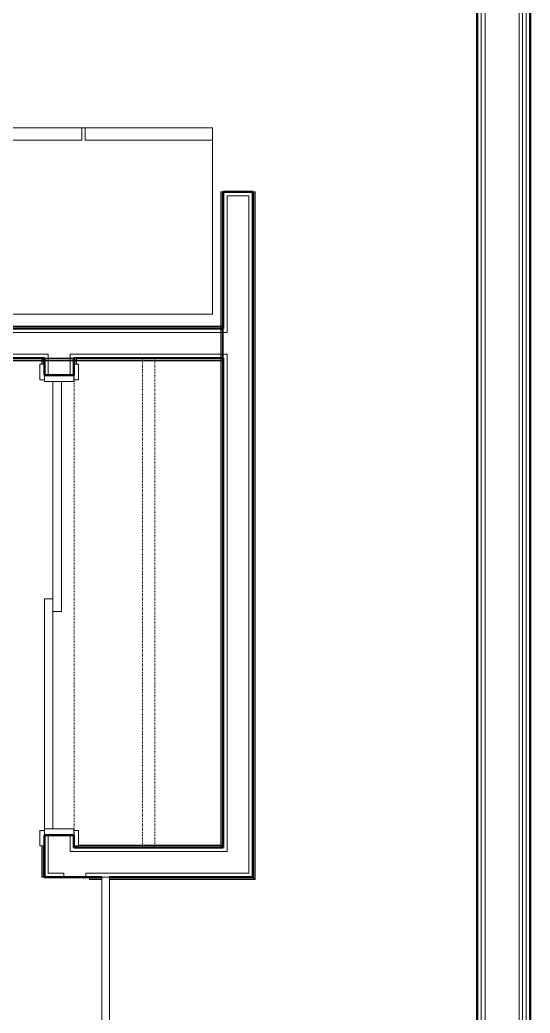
# Model space of a CAD drawing. Header units: inches. Extents: x -4235 to -464, y 9767 to 12344.
# Drawn here: x -2792.6 to -2710.5, y 10541.4 to 10701.2 of the extents above; entities that cross this region are included whole.
import ezdxf

# ---------------------------------------------------------------- set-up
doc = ezdxf.new("R2010")
doc.units = ezdxf.units.IN
doc.header["$MEASUREMENT"] = 0
doc.linetypes.add('Dash', pattern=[0.25, 0.125, -0.125])
for name, color, linetype, lineweight in [('0-1', 7, 'Continuous', 5), ('0-2', 10, 'Continuous', 9), ('A-DOOR-1', 7, 'Continuous', 9), ('A-DOOR-2', 130, 'Continuous', 20), ('A-DOOR-3', 250, 'Continuous', 50), ('A-DOOR-FRAM-1', 130, 'Continuous', 20), ('A-WALL-1', 250, 'Continuous', 50), ('A-WALL-2', 50, 'Continuous', 13), ('A-WALL-3', 10, 'Continuous', 9), ('A-WALL-4', 254, 'Continuous', 9), ('A-WALL-5', 7, 'Continuous', 9), ('I-WALL-1', 250, 'Continuous', 50), ('I-WALL-3', 254, 'Continuous', 9), ('Q-CASE-HDLN-1', 7, 'Dash', 9), ('Q-SPCQ-1', 7, 'Continuous', 9)]:
    doc.layers.add(name, color=color, linetype=linetype, lineweight=lineweight)

# ---------------------------------------------------------------- blocks, each defined once
blk = doc.blocks.new('Basic Wall _ INT - W4BØF - _5_8 GYP - 2X4 WOOD_BATT_ - 5_8 GYP_ - ___-2692913-BACKGROUND - 2ND FLOOR')
at = {"layer": 'A-WALL-3'}
for p, q in [((-2783.85, 10646.79), (-2783.87, 10646.79)), ((-2783.81, 10646.79), (-2783.75, 10646.79)), ((-2783.75, 10646.79), (-2783.46, 10646.79)), ((-2783.67, 10646.79), (-2783.73, 10646.79)), ((-2783.52, 10646.79), (-2783.67, 10646.79)), ((-2783.46, 10646.79), (-2783.52, 10646.79)), ((-2783.52, 10646.6), (-2783.52, 10646.65)), ((-2783.52, 10646.51), (-2783.52, 10646.59)), ((-2783.52, 10646.4), (-2783.52, 10646.5)), ((-2783.87, 10568.04), (-2783.85, 10568.06)), ((-2783.73, 10568.18), (-2783.67, 10568.24)), ((-2783.67, 10568.25), (-2783.61, 10568.3))]:
    blk.add_line(p, q, dxfattribs=at)
at = {"layer": 'A-WALL-4'}
for p, q in [((-2783.87, 10646.79), (-2783.83, 10646.79)), ((-2783.87, 10646.79), (-2783.87, 10645.8)), ((-2783.83, 10646.79), (-2783.81, 10646.79)), ((-2783.52, 10645.8), (-2783.52, 10646.38)), ((-2783.46, 10646.6), (-2783.46, 10646.65)), ((-2783.46, 10646.51), (-2783.46, 10646.59)), ((-2783.46, 10646.4), (-2783.46, 10646.5)), ((-2783.87, 10568.3), (-2783.87, 10568.04))]:
    blk.add_line(p, q, dxfattribs=at)
at = {"layer": 'A-WALL-5'}
for p, q in [((-2783.75, 10645.8), (-2783.75, 10646.79)), ((-2783.46, 10645.8), (-2783.46, 10646.38)), ((-2783.75, 10568.16), (-2783.75, 10568.3))]:
    blk.add_line(p, q, dxfattribs=at)
at = {"layer": 'A-WALL-5', "flags": 128}
for points in [[(-2783.75, 10568.16), (-2783.75, 10568.16), (-2783.76, 10568.15), (-2783.77, 10568.14), (-2783.79, 10568.12), (-2783.81, 10568.1), (-2783.83, 10568.08)], [(-2783.61, 10568.3), (-2783.67, 10568.24), (-2783.73, 10568.18), (-2783.75, 10568.16)]]:
    blk.add_lwpolyline(points, dxfattribs=at)
blk = doc.blocks.new('Basic Wall _ INT - W4BØF - _5_8 GYP - 2X4 WOOD_BATT_ - 5_8 GYP_ - ___-2692914-BACKGROUND - 2ND FLOOR')
at = {"layer": 'A-WALL-3'}
for p, q in [((-2788.97, 10646.79), (-2789.04, 10646.79)), ((-2789.04, 10646.79), (-2788.75, 10646.79)), ((-2788.83, 10646.79), (-2788.97, 10646.79)), ((-2788.97, 10646.6), (-2788.97, 10646.65)), ((-2788.97, 10646.51), (-2788.97, 10646.59)), ((-2788.97, 10646.4), (-2788.97, 10646.5)), ((-2788.76, 10646.79), (-2788.82, 10646.79)), ((-2788.75, 10646.79), (-2788.69, 10646.79)), ((-2788.62, 10646.79), (-2788.65, 10646.79)), ((-2788.62, 10570.05), (-2788.62, 10568.3))]:
    blk.add_line(p, q, dxfattribs=at)
at = {"layer": 'A-WALL-4'}
for p, q in [((-2789.04, 10646.6), (-2789.04, 10646.65)), ((-2789.04, 10646.51), (-2789.04, 10646.59)), ((-2789.04, 10646.4), (-2789.04, 10646.5)), ((-2788.97, 10645.8), (-2788.97, 10646.38)), ((-2788.69, 10646.79), (-2788.66, 10646.79)), ((-2788.66, 10646.79), (-2788.62, 10646.79)), ((-2788.62, 10646.79), (-2788.62, 10645.8)), ((-2788.97, 10563.29), (-2788.97, 10568.3)), ((-2788.62, 10568.3), (-2788.62, 10563.29)), ((-2789.04, 10563.29), (-2788.97, 10563.29)), ((-2788.97, 10563.29), (-2788.83, 10563.29)), ((-2788.82, 10563.29), (-2788.76, 10563.29)), ((-2788.65, 10563.29), (-2788.62, 10563.29))]:
    blk.add_line(p, q, dxfattribs=at)
at = {"layer": 'A-WALL-5'}
for p, q in [((-2789.04, 10645.8), (-2789.04, 10646.38)), ((-2788.75, 10646.79), (-2788.75, 10645.8)), ((-2789.04, 10563.29), (-2789.04, 10568.3)), ((-2788.75, 10568.3), (-2788.75, 10563.29)), ((-2788.75, 10563.29), (-2789.04, 10563.29)), ((-2788.66, 10563.29), (-2788.75, 10563.29)), ((-2788.62, 10563.29), (-2788.66, 10563.29))]:
    blk.add_line(p, q, dxfattribs=at)
blk = doc.blocks.new('SLIDING - FLUSH - 6-0 x 6-8-3203587-BACKGROUND - 2ND FLOOR')
at = {"layer": 'A-DOOR-1'}
for p, q in [((-36.25, 3), (-38.75, 3)), ((-38.75, 3), (-38.75, 2.25)), ((-38.75, 2.25), (-36.25, 2.25)), ((-36.25, 2.25), (-36.25, 3)), ((36.25, 3), (36.25, 2.25)), ((38.75, 3), (36.25, 3)), ((36.25, 2.25), (38.75, 2.25)), ((38.75, 2.25), (38.75, 3)), ((-36.25, -2.5), (-38.75, -2.5)), ((-38.75, -2.5), (-38.75, -3.25)), ((-36.25, -3.25), (-36.25, -2.5)), ((38.75, -2.5), (36.25, -2.5)), ((36.25, -2.5), (36.25, -3.25)), ((38.75, -3.25), (38.75, -2.5)), ((-38.75, -3.25), (-36.25, -3.25)), ((36.25, -3.25), (38.75, -3.25))]:
    blk.add_line(p, q, dxfattribs=at)
at = {"layer": 'A-DOOR-2'}
for p, q in [((1, 2.25), (-36, 2.25)), ((-36, 2.25), (-36, 0.875)), ((1, 0.875), (1, 2.25)), ((-36, 0.875), (1, 0.875)), ((36, 0.875), (-1, 0.875)), ((-1, 0.875), (-1, -0.5)), ((36, -0.5), (36, 0.875)), ((-1, -0.5), (36, -0.5))]:
    blk.add_line(p, q, dxfattribs=at)
at = {"layer": 'A-DOOR-FRAM-1'}
for p, q in [((-36, 2.25), (-37, 2.25)), ((-37, 2.25), (-37, -2.5)), ((-36, -2.5), (-36, 2.25)), ((37, 2.25), (36, 2.25)), ((36, 2.25), (36, -2.5)), ((37, -2.5), (37, 2.25)), ((-37, -2.5), (-36, -2.5)), ((36, -2.5), (37, -2.5))]:
    blk.add_line(p, q, dxfattribs=at)
blk = doc.blocks.new('Basic Wall _ INT - W4BØF - _5_8 GYP - 2X4 WOOD_BATT_ - 5_8 GYP_ - ___-2692916-BACKGROUND - 2ND FLOOR')
at = {"layer": 'A-WALL-3'}
for p, q in [((-2912.7, 10646.79), (-2912.7, 10646.77)), ((-2912.7, 10646.75), (-2912.7, 10646.79)), ((-2912.07, 10646.79), (-2912.7, 10646.79)), ((-2912.7, 10646.67), (-2912.7, 10646.75)), ((-2912.7, 10646.38), (-2912.7, 10646.67)), ((-2912.7, 10646.65), (-2912.7, 10646.59)), ((-2912.7, 10646.59), (-2912.7, 10646.44)), ((-2912.7, 10646.44), (-2912.7, 10646.38)), ((-2912.7, 10646.44), (-2912.07, 10646.44)), ((-2789.04, 10646.44), (-2788.93, 10646.44)), ((-2788.92, 10646.44), (-2788.84, 10646.44)), ((-2788.82, 10646.44), (-2788.77, 10646.44)), ((-2783.87, 10646.79), (-2788.62, 10646.79)), ((-2788.62, 10646.44), (-2783.87, 10646.44)), ((-2783.73, 10646.44), (-2783.68, 10646.44)), ((-2783.67, 10646.44), (-2783.59, 10646.44)), ((-2783.58, 10646.44), (-2783.47, 10646.44)), ((-2760.26, 10646.44), (-2760.17, 10646.44)), ((-2760.14, 10646.44), (-2760.07, 10646.44)), ((-2759.85, 10646.77), (-2759.85, 10646.79)), ((-2759.85, 10646.73), (-2759.85, 10646.67)), ((-2759.85, 10646.67), (-2759.85, 10646.38)), ((-2759.85, 10646.59), (-2759.85, 10646.65)), ((-2759.85, 10646.44), (-2759.85, 10646.59)), ((-2759.85, 10646.38), (-2759.85, 10646.44))]:
    blk.add_line(p, q, dxfattribs=at)
at = {"layer": 'A-WALL-4'}
for p, q in [((-2912.7, 10646.67), (-2912.07, 10646.67)), ((-2912.7, 10646.38), (-2912.07, 10646.38)), ((-2788.62, 10646.79), (-2912.07, 10646.79)), ((-2912.07, 10646.44), (-2789.04, 10646.44)), ((-2789.04, 10646.38), (-2788.93, 10646.38)), ((-2788.92, 10646.38), (-2788.84, 10646.38)), ((-2788.82, 10646.38), (-2788.78, 10646.38)), ((-2788.62, 10646.38), (-2783.87, 10646.38)), ((-2788.59, 10646.67), (-2784.5, 10646.67)), ((-2784.47, 10646.67), (-2783.87, 10646.67)), ((-2759.85, 10646.79), (-2783.87, 10646.79)), ((-2783.73, 10646.38), (-2783.68, 10646.38)), ((-2783.67, 10646.38), (-2783.59, 10646.38)), ((-2783.58, 10646.38), (-2783.48, 10646.38)), ((-2783.46, 10646.44), (-2760.26, 10646.44)), ((-2760.26, 10646.38), (-2760.17, 10646.38)), ((-2760.14, 10646.38), (-2760.07, 10646.38)), ((-2759.85, 10646.79), (-2759.85, 10646.75)), ((-2759.85, 10646.75), (-2759.85, 10646.73))]:
    blk.add_line(p, q, dxfattribs=at)
at = {"layer": 'A-WALL-5'}
for p, q in [((-2912.07, 10646.67), (-2788.62, 10646.67)), ((-2912.07, 10646.38), (-2789.04, 10646.38)), ((-2783.87, 10646.67), (-2759.85, 10646.67)), ((-2783.46, 10646.38), (-2760.26, 10646.38))]:
    blk.add_line(p, q, dxfattribs=at)
blk = doc.blocks.new('Basic Wall _ INT - W4BØF - _5_8 GYP - 2X4 WOOD_BATT_ - 5_8 GYP_ - ___-2692915-BACKGROUND - 2ND FLOOR')
at = {"layer": 'A-WALL-3'}
for p, q in [((-2912.7, 10651.67), (-2912.7, 10651.95)), ((-2912.7, 10651.95), (-2912.7, 10651.89)), ((-2912.7, 10651.89), (-2912.7, 10651.75)), ((-2912.7, 10651.89), (-2912.07, 10651.89)), ((-2912.7, 10651.74), (-2912.7, 10651.68)), ((-2912.7, 10651.58), (-2912.7, 10651.67)), ((-2912.7, 10651.54), (-2912.7, 10651.58)), ((-2912.7, 10651.57), (-2912.7, 10651.54)), ((-2912.07, 10651.54), (-2912.7, 10651.54)), ((-2912.07, 10651.89), (-2909.65, 10651.89)), ((-2911.27, 10651.67), (-2912.07, 10651.67)), ((-2876.07, 10651.54), (-2912.07, 10651.54)), ((-2876.07, 10651.67), (-2911.18, 10651.67)), ((-2909.56, 10651.89), (-2876.07, 10651.89)), ((-2843.07, 10651.54), (-2876.07, 10651.54)), ((-2843.07, 10651.89), (-2842.82, 10651.89)), ((-2842.82, 10651.67), (-2843.07, 10651.67)), ((-2842.82, 10651.54), (-2843.07, 10651.54)), ((-2818.82, 10651.89), (-2797.94, 10651.89)), ((-2795.79, 10651.67), (-2818.82, 10651.67)), ((-2794.6, 10651.54), (-2818.82, 10651.54)), ((-2797.88, 10651.89), (-2794.6, 10651.89)), ((-2794.6, 10651.67), (-2795.67, 10651.67)), ((-2760.26, 10651.89), (-2760.17, 10651.89)), ((-2760.14, 10651.89), (-2760.07, 10651.89)), ((-2760.05, 10651.89), (-2760.01, 10651.89)), ((-2759.85, 10651.89), (-2759.85, 10651.95)), ((-2759.85, 10651.95), (-2759.85, 10651.67)), ((-2759.85, 10651.75), (-2759.85, 10651.89)), ((-2759.85, 10651.68), (-2759.85, 10651.74)), ((-2759.85, 10651.67), (-2759.85, 10651.61)), ((-2759.85, 10651.54), (-2759.85, 10651.57))]:
    blk.add_line(p, q, dxfattribs=at)
at = {"layer": 'A-WALL-4'}
for p, q in [((-2912.7, 10651.95), (-2912.07, 10651.95)), ((-2912.07, 10651.67), (-2912.7, 10651.67)), ((-2887.07, 10651.95), (-2886.32, 10651.95)), ((-2843.07, 10651.95), (-2842.82, 10651.95)), ((-2818.82, 10651.95), (-2798.53, 10651.95)), ((-2798.51, 10651.95), (-2794.6, 10651.95)), ((-2794.6, 10651.89), (-2760.26, 10651.89)), ((-2759.85, 10651.54), (-2794.6, 10651.54)), ((-2760.26, 10651.95), (-2760.17, 10651.95)), ((-2760.14, 10651.95), (-2760.07, 10651.95)), ((-2760.05, 10651.95), (-2760.01, 10651.95)), ((-2759.85, 10651.61), (-2759.85, 10651.58)), ((-2759.85, 10651.58), (-2759.85, 10651.54))]:
    blk.add_line(p, q, dxfattribs=at)
at = {"layer": 'A-WALL-5'}
for p, q in [((-2794.6, 10651.95), (-2760.26, 10651.95)), ((-2759.85, 10651.67), (-2794.6, 10651.67))]:
    blk.add_line(p, q, dxfattribs=at)
blk = doc.blocks.new('Basic Wall _ INT - W4BØF - _5_8 GYP - 2X4 WOOD_BATT_ - 5_8 GYP_ - ___-2692917-BACKGROUND - 2ND FLOOR')
at = {"layer": 'A-WALL-3'}
for p, q in [((-2760.2, 10651.95), (-2760.2, 10651.84)), ((-2760.2, 10651.84), (-2760.2, 10651.74)), ((-2760.2, 10651.74), (-2760.2, 10651.69)), ((-2760.2, 10651.54), (-2760.2, 10650.92)), ((-2760.2, 10650.87), (-2760.2, 10647.42)), ((-2759.85, 10646.79), (-2759.85, 10651.54)), ((-2760.2, 10647.41), (-2760.2, 10646.79)), ((-2760.2, 10646.65), (-2760.2, 10646.59)), ((-2760.2, 10646.59), (-2760.2, 10646.5)), ((-2760.2, 10646.5), (-2760.2, 10646.38)), ((-2760.26, 10568.45), (-2760.2, 10568.39)), ((-2760.2, 10568.39), (-2760.05, 10568.25)), ((-2760.05, 10568.24), (-2759.99, 10568.18)), ((-2759.87, 10568.06), (-2759.85, 10568.04))]:
    blk.add_line(p, q, dxfattribs=at)
at = {"layer": 'A-WALL-4'}
for p, q in [((-2760.2, 10673.55), (-2760.26, 10673.55)), ((-2760.05, 10673.55), (-2760.2, 10673.55)), ((-2760.2, 10673.55), (-2760.2, 10651.95)), ((-2759.99, 10673.55), (-2760.05, 10673.55)), ((-2759.85, 10673.55), (-2759.87, 10673.55)), ((-2759.85, 10651.54), (-2759.85, 10673.55)), ((-2760.26, 10651.95), (-2760.26, 10651.84)), ((-2760.26, 10651.84), (-2760.26, 10651.74)), ((-2760.26, 10651.74), (-2760.26, 10651.69)), ((-2760.26, 10651.54), (-2760.26, 10650.86)), ((-2760.26, 10650.86), (-2760.26, 10647.42)), ((-2759.97, 10651.54), (-2759.97, 10650.92)), ((-2759.97, 10650.9), (-2759.97, 10647.42)), ((-2760.26, 10647.41), (-2760.26, 10646.79)), ((-2760.26, 10646.65), (-2760.26, 10646.59)), ((-2760.26, 10646.59), (-2760.26, 10646.5)), ((-2760.26, 10646.5), (-2760.26, 10646.38)), ((-2760.2, 10646.38), (-2760.2, 10568.39)), ((-2759.97, 10647.41), (-2759.97, 10646.79)), ((-2759.85, 10568.04), (-2759.85, 10646.79))]:
    blk.add_line(p, q, dxfattribs=at)
at = {"layer": 'A-WALL-5'}
for p, q in [((-2760.26, 10673.55), (-2759.97, 10673.55)), ((-2760.26, 10673.55), (-2760.26, 10651.95)), ((-2759.97, 10673.55), (-2759.97, 10651.54)), ((-2759.97, 10673.55), (-2759.89, 10673.55)), ((-2759.89, 10673.55), (-2759.85, 10673.55)), ((-2760.26, 10646.38), (-2760.26, 10568.45)), ((-2759.97, 10646.79), (-2759.97, 10568.16))]:
    blk.add_line(p, q, dxfattribs=at)
at = {"layer": 'A-WALL-5', "flags": 128}
for points in [[(-2759.97, 10568.16), (-2759.99, 10568.18), (-2760.05, 10568.24), (-2760.14, 10568.33), (-2760.26, 10568.45)], [(-2759.89, 10568.08), (-2759.91, 10568.1), (-2759.93, 10568.12), (-2759.95, 10568.14), (-2759.96, 10568.15), (-2759.97, 10568.16), (-2759.97, 10568.16)]]:
    blk.add_lwpolyline(points, dxfattribs=at)
blk = doc.blocks.new('Basic Wall _ INT - W4BØF - _5_8 GYP - 2X4 WOOD_BATT_ - 5_8 GYP_ - ___-2692918-BACKGROUND - 2ND FLOOR')
at = {"layer": 'A-WALL-3'}
for p, q in [((-2755.1, 10563.29), (-2755.07, 10563.27)), ((-2754.96, 10563.15), (-2754.9, 10563.09)), ((-2754.89, 10563.08), (-2754.75, 10562.94)), ((-2754.75, 10562.94), (-2754.69, 10562.88))]:
    blk.add_line(p, q, dxfattribs=at)
at = {"layer": 'A-WALL-4'}
for p, q in [((-2755.07, 10673.55), (-2755.1, 10673.55)), ((-2755.1, 10563.29), (-2755.1, 10673.55)), ((-2754.9, 10673.55), (-2754.96, 10673.55)), ((-2754.75, 10673.55), (-2754.89, 10673.55)), ((-2754.69, 10673.55), (-2754.75, 10673.55)), ((-2754.75, 10673.55), (-2754.75, 10562.94))]:
    blk.add_line(p, q, dxfattribs=at)
at = {"layer": 'A-WALL-5'}
for p, q in [((-2755.1, 10673.55), (-2755.06, 10673.55)), ((-2755.06, 10673.55), (-2754.97, 10673.55)), ((-2754.97, 10563.16), (-2754.97, 10673.55)), ((-2754.97, 10673.55), (-2754.69, 10673.55)), ((-2754.69, 10673.55), (-2754.69, 10562.88))]:
    blk.add_line(p, q, dxfattribs=at)
at = {"layer": 'A-WALL-5', "flags": 128}
for points in [[(-2754.97, 10563.16), (-2754.98, 10563.17), (-2754.98, 10563.18), (-2755, 10563.19), (-2755.01, 10563.21), (-2755.03, 10563.23), (-2755.06, 10563.25)], [(-2754.69, 10562.88), (-2754.8, 10563), (-2754.9, 10563.09), (-2754.95, 10563.14), (-2754.97, 10563.16)]]:
    blk.add_lwpolyline(points, dxfattribs=at)
blk = doc.blocks.new('Basic Wall _ INT - W4BØF - _5_8 GYP - 2X4 WOOD_BATT_ - 5_8 GYP_ - ___-2692919-BACKGROUND - 2ND FLOOR')
at = {"layer": 'A-WALL-3'}
for p, q in [((-2778.17, 10563.29), (-2779.38, 10563.29)), ((-2755.07, 10563.27), (-2755.1, 10563.29)), ((-2754.9, 10563.09), (-2754.96, 10563.15)), ((-2754.75, 10562.94), (-2754.89, 10563.08)), ((-2754.69, 10562.88), (-2754.75, 10562.94))]:
    blk.add_line(p, q, dxfattribs=at)
at = {"layer": 'A-WALL-4'}
for p, q in [((-2781.35, 10563.29), (-2781.35, 10563.27)), ((-2779.4, 10563.29), (-2781.35, 10563.29)), ((-2781.35, 10563.15), (-2781.35, 10563.09)), ((-2781.35, 10563.08), (-2781.35, 10562.94)), ((-2781.35, 10562.94), (-2781.35, 10562.88)), ((-2781.35, 10562.94), (-2779.4, 10562.94)), ((-2755.1, 10563.29), (-2778.15, 10563.29)), ((-2778.15, 10562.94), (-2754.75, 10562.94))]:
    blk.add_line(p, q, dxfattribs=at)
at = {"layer": 'A-WALL-5'}
for p, q in [((-2781.35, 10563.25), (-2781.35, 10563.29)), ((-2781.35, 10563.16), (-2781.35, 10563.25)), ((-2781.35, 10563.16), (-2779.4, 10563.16)), ((-2781.35, 10562.88), (-2781.35, 10563.16)), ((-2781.35, 10562.88), (-2779.4, 10562.88)), ((-2778.15, 10563.16), (-2754.97, 10563.16)), ((-2778.15, 10562.88), (-2754.69, 10562.88))]:
    blk.add_line(p, q, dxfattribs=at)
at = {"layer": 'A-WALL-5', "flags": 128}
for points in [[(-2755.06, 10563.25), (-2755.03, 10563.23), (-2755.01, 10563.21), (-2755, 10563.19), (-2754.98, 10563.18), (-2754.98, 10563.17), (-2754.97, 10563.16)], [(-2754.97, 10563.16), (-2754.95, 10563.14), (-2754.9, 10563.09), (-2754.8, 10563), (-2754.69, 10562.88)]]:
    blk.add_lwpolyline(points, dxfattribs=at)
blk = doc.blocks.new('Basic Wall _ INT - W4BØF - _5_8 GYP - 2X4 WOOD_BATT_ - 5_8 GYP_ - ___-2692920-BACKGROUND - 2ND FLOOR')
at = {"layer": 'A-WALL-3'}
for p, q in [((-2783.85, 10568.06), (-2783.87, 10568.04)), ((-2783.67, 10568.24), (-2783.73, 10568.18)), ((-2783.61, 10568.3), (-2783.67, 10568.25)), ((-2760.2, 10568.39), (-2760.26, 10568.45)), ((-2760.05, 10568.25), (-2760.2, 10568.39)), ((-2759.99, 10568.18), (-2760.05, 10568.24)), ((-2759.85, 10568.04), (-2759.87, 10568.06))]:
    blk.add_line(p, q, dxfattribs=at)
at = {"layer": 'A-WALL-4'}
for p, q in [((-2759.85, 10568.04), (-2783.87, 10568.04)), ((-2783.12, 10568.39), (-2760.2, 10568.39))]:
    blk.add_line(p, q, dxfattribs=at)
at = {"layer": 'A-WALL-5'}
for p, q in [((-2759.97, 10568.16), (-2783.75, 10568.16)), ((-2783.12, 10568.45), (-2760.26, 10568.45))]:
    blk.add_line(p, q, dxfattribs=at)
at = {"layer": 'A-WALL-5', "flags": 128}
for points in [[(-2783.83, 10568.08), (-2783.81, 10568.1), (-2783.79, 10568.12), (-2783.77, 10568.14), (-2783.76, 10568.15), (-2783.75, 10568.16), (-2783.75, 10568.16)], [(-2783.75, 10568.16), (-2783.73, 10568.18), (-2783.67, 10568.24), (-2783.61, 10568.3)], [(-2760.26, 10568.45), (-2760.14, 10568.33), (-2760.05, 10568.24), (-2759.99, 10568.18), (-2759.97, 10568.16)], [(-2759.97, 10568.16), (-2759.97, 10568.16), (-2759.96, 10568.15), (-2759.95, 10568.14), (-2759.93, 10568.12), (-2759.91, 10568.1), (-2759.89, 10568.08)]]:
    blk.add_lwpolyline(points, dxfattribs=at)
blk = doc.blocks.new('Refrigerator_-_Side-by-Side_6047 - 36_ X 30_-1372843-BACKGROUND - 2ND FLOOR')
at = {"layer": 'Q-SPCQ-1'}
for p, q in [((-17.88, 15.58), (17.87, 15.58)), ((-17.88, -14.42), (-17.88, 15.58)), ((-17.88, 15.58), (-3.13, 15.58)), ((-17.88, 15.58), (-17.88, 13.58)), ((-3.13, 13.58), (-3.13, 15.58)), ((-2.63, 15.58), (17.87, 15.58)), ((-2.63, 15.58), (-2.63, 13.58)), ((17.87, 15.58), (17.87, -14.42)), ((17.87, 13.58), (17.87, 15.58)), ((-3.13, 13.58), (-17.88, 13.58)), ((17.87, 13.58), (-2.63, 13.58)), ((17.87, -14.42), (-17.88, -14.42))]:
    blk.add_line(p, q, dxfattribs=at)
blk = doc.blocks.new('BARN - FLUSH - 3-0 x 7-0 BARN DOOR-3238942-BACKGROUND - 2ND FLOOR')
at = {"layer": 'A-DOOR-1'}
for p, q in [((18, -4.32), (-60, -4.32)), ((-60, -4.95), (-60, -4.32)), ((-52, -4.07), (-26, -4.07)), ((18, -4.32), (18, -4.95)), ((-60, -5.57), (-60, -4.95)), ((-60, -5.57), (18, -5.57)), ((-54.5, -5.67), (-56, -5.67)), ((-56, -5.67), (-56, -6)), ((-54.5, -6), (-56, -6)), ((-54.5, -6), (-54.5, -5.67)), ((-23.5, -6), (-23.5, -5.67)), ((-22, -5.67), (-23.5, -5.67)), ((-22, -6), (-23.5, -6)), ((-22, -5.67), (-22, -6)), ((18, -4.95), (18, -5.57))]:
    blk.add_line(p, q, dxfattribs=at)
at = {"layer": 'A-DOOR-3'}
for p, q in [((-52, -4.07), (-57, -4.07)), ((-57, -4.07), (-57, -4.32)), ((-52, -4.33), (-52, -4.07)), ((-21, -4.07), (-26, -4.07)), ((-26, -4.07), (-26, -4.32)), ((-21, -4.32), (-21, -4.07)), ((-57, -5.57), (-57, -5.82)), ((-57, -5.82), (-56, -5.82)), ((-54.5, -5.82), (-23.5, -5.82)), ((-22, -5.82), (-21, -5.82)), ((-21, -5.82), (-21, -5.57))]:
    blk.add_line(p, q, dxfattribs=at)
blk = doc.blocks.new('OD_CW_Closet - OD_CW_Closet-3242987-BACKGROUND - 2ND FLOOR')
at = {"layer": 'Q-CASE-HDLN-1'}
for p, q in [((79.49, 24), (0.74, 24)), ((0.74, 24), (0.74, 0)), ((79.49, 0), (79.49, 24)), ((0.74, 13), (79.49, 13)), ((0.74, 11), (79.49, 11)), ((0.74, 0), (79.49, 0))]:
    blk.add_line(p, q, dxfattribs=at)
blk = doc.blocks.new('CTR - 1st Phase - Unit Layouts_rvt-1-BACKGROUND - 2ND FLOOR')
at = {"layer": 'A-WALL-1'}
for p, q in [((-2759.85, 10673.55), (-2759.85, 10651.54)), ((-2759.22, 10673.55), (-2759.85, 10673.55)), ((-2755.72, 10673.55), (-2759.22, 10673.55)), ((-2755.1, 10673.55), (-2755.72, 10673.55)), ((-2755.1, 10568.04), (-2755.1, 10673.55)), ((-2759.85, 10651.54), (-2912.7, 10651.54)), ((-2912.7, 10646.79), (-2788.62, 10646.79)), ((-2788.62, 10646.79), (-2788.62, 10644.05)), ((-2783.87, 10644.05), (-2783.87, 10646.79)), ((-2783.87, 10646.79), (-2759.85, 10646.79)), ((-2759.85, 10646.79), (-2759.85, 10568.04)), ((-2788.62, 10644.05), (-2783.87, 10644.05)), ((-2783.87, 10570.05), (-2788.62, 10570.05)), ((-2788.62, 10570.05), (-2788.62, 10563.29)), ((-2783.87, 10568.04), (-2783.87, 10570.05)), ((-2759.85, 10568.04), (-2783.87, 10568.04)), ((-2755.1, 10563.91), (-2755.1, 10568.04)), ((-2788.62, 10563.29), (-2788, 10563.29)), ((-2788, 10563.29), (-2783.87, 10563.29)), ((-2783.87, 10563.29), (-2779.4, 10563.29)), ((-2778.15, 10563.29), (-2755.1, 10563.29)), ((-2755.1, 10563.29), (-2755.1, 10563.91))]:
    blk.add_line(p, q, dxfattribs=at)
at = {"layer": 'A-WALL-2'}
for p, q in [((-2759.22, 10650.92), (-2759.22, 10672.93)), ((-2755.72, 10672.93), (-2759.22, 10672.93)), ((-2755.72, 10568.04), (-2755.72, 10672.93)), ((-2759.85, 10650.92), (-2912.07, 10650.92)), ((-2759.22, 10650.92), (-2759.85, 10650.92)), ((-2788, 10647.42), (-2912.07, 10647.42)), ((-2788, 10647.42), (-2788, 10646.79)), ((-2788, 10646.79), (-2788, 10644.05)), ((-2784.5, 10647.42), (-2784.5, 10646.79)), ((-2759.85, 10647.42), (-2784.5, 10647.42)), ((-2784.5, 10646.79), (-2784.5, 10644.05)), ((-2759.22, 10647.42), (-2759.85, 10647.42)), ((-2759.22, 10568.04), (-2759.22, 10647.42)), ((-2788, 10570.05), (-2788, 10563.91)), ((-2784.5, 10570.05), (-2784.5, 10567.41)), ((-2759.22, 10568.04), (-2759.22, 10567.41)), ((-2755.72, 10568.04), (-2755.72, 10567.41)), ((-2783.87, 10567.41), (-2784.5, 10567.41)), ((-2759.22, 10567.41), (-2783.87, 10567.41)), ((-2755.72, 10567.41), (-2755.72, 10563.91)), ((-2785.47, 10563.91), (-2788, 10563.91)), ((-2785.47, 10563.91), (-2785.47, 10563.29)), ((-2781.97, 10563.91), (-2781.97, 10563.29)), ((-2755.72, 10563.91), (-2781.97, 10563.91))]:
    blk.add_line(p, q, dxfattribs=at)
at = {"layer": 'A-WALL-3'}
for p, q in [((-2759.85, 10673.55), (-2759.85, 10651.95)), ((-2755.1, 10568.04), (-2755.1, 10673.55)), ((-2760.26, 10651.54), (-2794.6, 10651.54)), ((-2760.17, 10651.54), (-2760.26, 10651.54)), ((-2760.07, 10651.54), (-2760.14, 10651.54)), ((-2760.01, 10651.54), (-2760.05, 10651.54)), ((-2759.85, 10651.95), (-2759.85, 10651.69)), ((-2912.07, 10646.79), (-2789.04, 10646.79)), ((-2789.04, 10646.79), (-2788.77, 10646.79)), ((-2788.62, 10646.65), (-2788.62, 10646.6)), ((-2788.62, 10646.59), (-2788.62, 10646.51)), ((-2788.62, 10646.5), (-2788.62, 10646.4)), ((-2788.62, 10646.38), (-2788.62, 10645.8)), ((-2783.87, 10646.6), (-2783.87, 10646.65)), ((-2783.87, 10646.51), (-2783.87, 10646.59)), ((-2783.87, 10646.4), (-2783.87, 10646.5)), ((-2783.87, 10645.8), (-2783.87, 10646.38)), ((-2783.73, 10646.79), (-2783.46, 10646.79)), ((-2783.46, 10646.79), (-2760.26, 10646.79)), ((-2760.26, 10646.79), (-2760.17, 10646.79)), ((-2760.14, 10646.79), (-2760.07, 10646.79)), ((-2759.85, 10646.65), (-2759.85, 10646.38)), ((-2759.85, 10646.38), (-2759.85, 10568.04)), ((-2783.87, 10644.05), (-2788.62, 10644.05)), ((-2788.62, 10570.05), (-2783.87, 10570.05)), ((-2788.62, 10570.05), (-2788.62, 10568.3)), ((-2788.62, 10568.3), (-2788.62, 10563.29)), ((-2783.87, 10568.04), (-2783.87, 10568.3)), ((-2759.85, 10568.04), (-2783.87, 10568.04)), ((-2755.1, 10568.04), (-2755.1, 10563.29)), ((-2781.35, 10563.29), (-2779.4, 10563.29)), ((-2779.38, 10563.29), (-2778.17, 10563.29)), ((-2778.15, 10563.29), (-2755.1, 10563.29))]:
    blk.add_line(p, q, dxfattribs=at)
at = {"layer": 'A-WALL-4'}
for p, q in [((-2759.85, 10673.55), (-2755.1, 10673.55)), ((-2783.87, 10563.29), (-2788.62, 10563.29)), ((-2783.87, 10563.29), (-2781.35, 10563.29))]:
    blk.add_line(p, q, dxfattribs=at)
at = {"layer": '0-2'}
for name, p in [('Refrigerator_-_Side-by-Side_6047 - 36_ X 30_-1372843-BACKGROUND - 2ND FLOOR', (-2779.45, 10668.28)), ('Basic Wall _ INT - W4BØF - _5_8 GYP - 2X4 WOOD_BATT_ - 5_8 GYP_ - ___-2692917-BACKGROUND - 2ND FLOOR', (0, 0)), ('Basic Wall _ INT - W4BØF - _5_8 GYP - 2X4 WOOD_BATT_ - 5_8 GYP_ - ___-2692918-BACKGROUND - 2ND FLOOR', (0, 0)), ('Basic Wall _ INT - W4BØF - _5_8 GYP - 2X4 WOOD_BATT_ - 5_8 GYP_ - ___-2692915-BACKGROUND - 2ND FLOOR', (0, 0)), ('Basic Wall _ INT - W4BØF - _5_8 GYP - 2X4 WOOD_BATT_ - 5_8 GYP_ - ___-2692916-BACKGROUND - 2ND FLOOR', (0, 0)), ('Basic Wall _ INT - W4BØF - _5_8 GYP - 2X4 WOOD_BATT_ - 5_8 GYP_ - ___-2692914-BACKGROUND - 2ND FLOOR', (0, 0)), ('Basic Wall _ INT - W4BØF - _5_8 GYP - 2X4 WOOD_BATT_ - 5_8 GYP_ - ___-2692913-BACKGROUND - 2ND FLOOR', (0, 0)), ('Basic Wall _ INT - W4BØF - _5_8 GYP - 2X4 WOOD_BATT_ - 5_8 GYP_ - ___-2692920-BACKGROUND - 2ND FLOOR', (0, 0)), ('Basic Wall _ INT - W4BØF - _5_8 GYP - 2X4 WOOD_BATT_ - 5_8 GYP_ - ___-2692919-BACKGROUND - 2ND FLOOR', (0, 0))]:
    blk.add_blockref(name, p, dxfattribs=at)
for name, p, rotation in [('OD_CW_Closet - OD_CW_Closet-3242987-BACKGROUND - 2ND FLOOR', (-2783.85, 10647.53), 269.9999999998876), ('SLIDING - FLUSH - 6-0 x 6-8-3203587-BACKGROUND - 2ND FLOOR', (-2786.37, 10607.05), 89.99999999992824), ('BARN - FLUSH - 3-0 x 7-0 BARN DOOR-3238942-BACKGROUND - 2ND FLOOR', (-2783.72, 10545.29), 89.99999999990546)]:
    blk.add_blockref(name, p, dxfattribs=dict(at, rotation=rotation))
blk = doc.blocks.new('CTR - 1st Phase - Common Walls_rvt-1-BACKGROUND - 2ND FLOOR')
at = {"layer": 'A-WALL-2'}
for p, q in [((-2718.35, 10843.14), (-2718.35, 10476.16)), ((-2717.72, 10843.14), (-2717.72, 10476.16)), ((-2712.22, 10843.14), (-2712.22, 10476.16)), ((-2711.72, 10843.14), (-2711.72, 10476.16)), ((-2711.1, 10843.14), (-2711.1, 10476.16))]:
    blk.add_line(p, q, dxfattribs=at)
at = {"layer": 'I-WALL-1'}
for p, q in [((-2718.97, 10843.14), (-2718.97, 10476.16)), ((-2710.47, 10476.16), (-2710.47, 10843.14))]:
    blk.add_line(p, q, dxfattribs=at)
at = {"layer": 'I-WALL-3'}
for p, q in [((-2718.97, 10809.23), (-2718.97, 10476.16)), ((-2710.47, 10476.16), (-2710.47, 10809.23))]:
    blk.add_line(p, q, dxfattribs=at)

msp = doc.modelspace()

# ---------------------------------------------------------------- block references
at = {"layer": '0-1'}
for name in ['CTR - 1st Phase - Unit Layouts_rvt-1-BACKGROUND - 2ND FLOOR', 'CTR - 1st Phase - Common Walls_rvt-1-BACKGROUND - 2ND FLOOR']:
    msp.add_blockref(name, (0, 0), dxfattribs=at)

doc.saveas('drawing.dxf')
